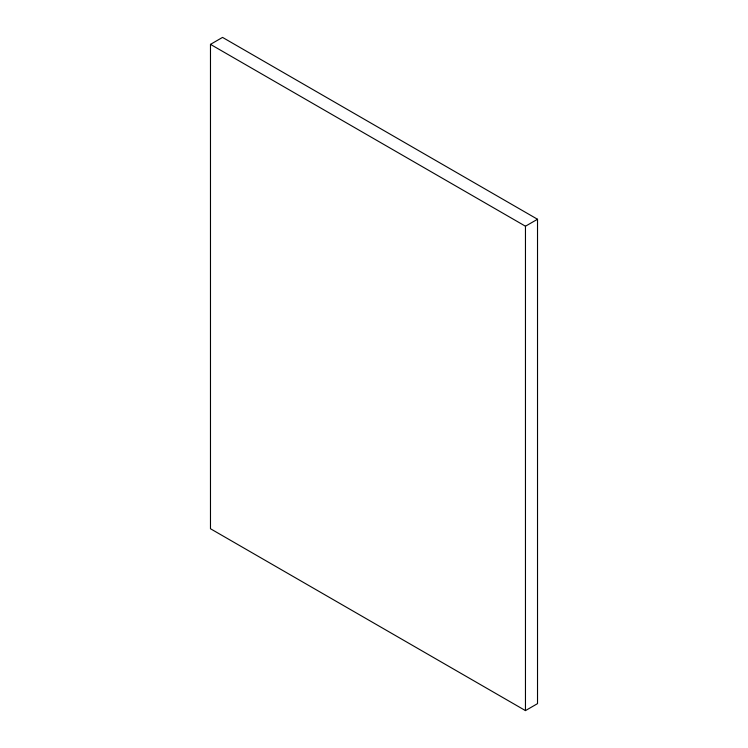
<?xml version="1.0" encoding="UTF-8"?>
<svg xmlns="http://www.w3.org/2000/svg" width="748" height="748" viewBox="0 0 748 748"><rect width="100%" height="100%" fill="white"/><g stroke="black" fill="none" stroke-linecap="round" stroke-linejoin="round"><path stroke-width="1.12" d="M210.478 44.366L222.539 37.4L537.522 219.258L537.522 703.634L525.461 710.6L210.478 528.743L210.478 44.366L525.461 226.214L537.522 219.258M525.461 226.214L525.461 710.6"/></g></svg>
